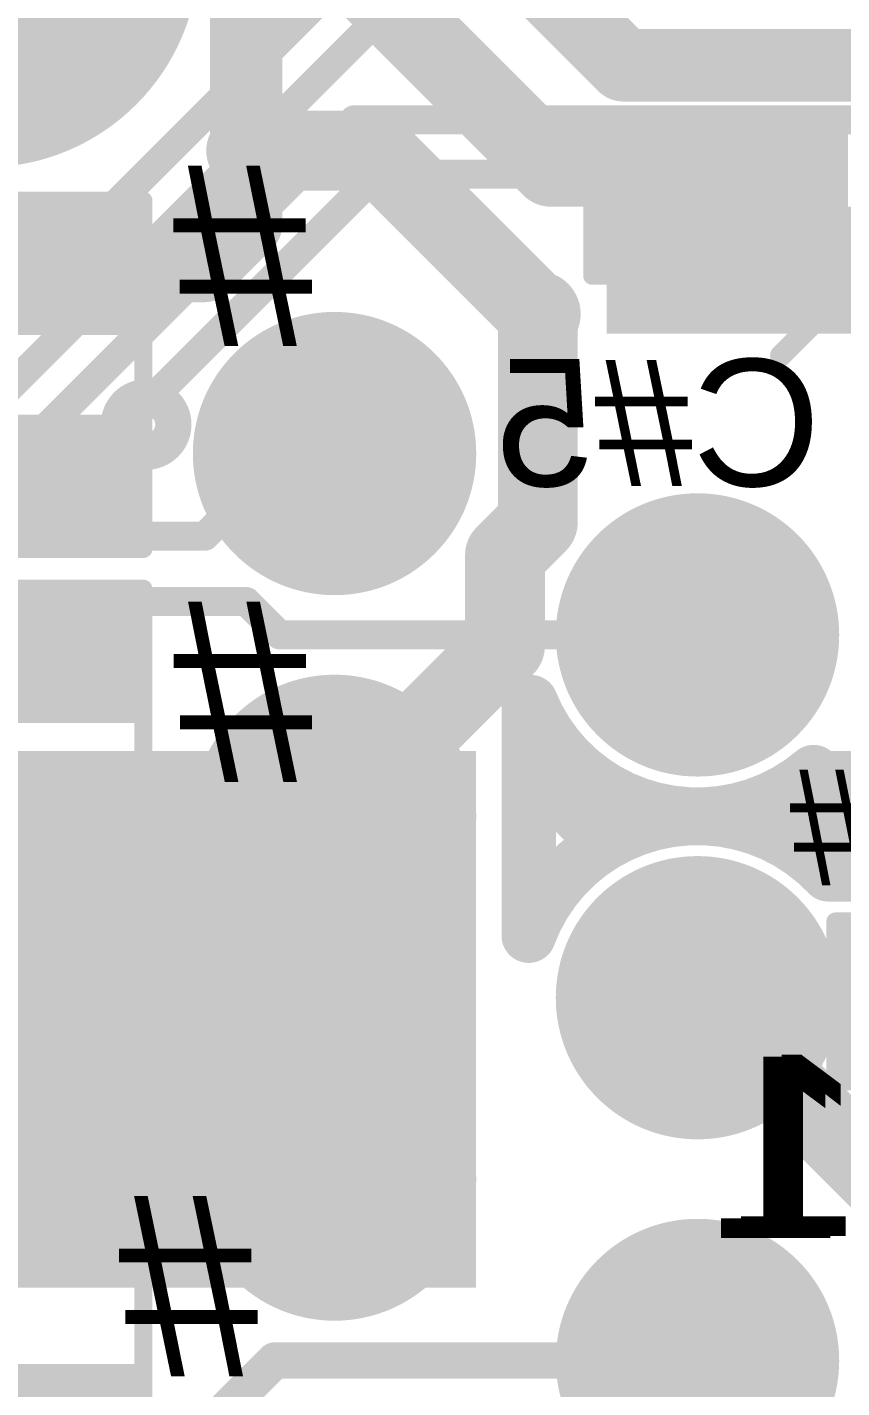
# Model space of a CAD drawing. Header units: millimetres. Extents: x -0.39 to 1.43, y -0.21 to 1.58.
# Drawn here: x 0.8013 to 1.0257, y 0.1995 to 0.5745 of the extents above; entities that cross this region are included whole.
import ezdxf

# ---------------------------------------------------------------- set-up
doc = ezdxf.new("R2010")
doc.units = ezdxf.units.MM
doc.header["$MEASUREMENT"] = 0
for name, color, linetype in [('BottomLayer', 5, 'Continuous'), ('BottomOverlay', 54, 'Continuous'), ('BottomPaste', 16, 'Continuous'), ('BottomSolder', 6, 'Continuous'), ('MultiLayer', 9, 'Continuous'), ('PadHoleLayer', 156, 'Continuous'), ('TopLayer', 1, 'Continuous'), ('TopOverlay', 2, 'Continuous'), ('TopSolder', 216, 'Continuous'), ('ViaHoleLayer', 16, 'Continuous')]:
    doc.layers.add(name, color=color, linetype=linetype)
doc.styles.add('Arial', font='', dxfattribs={"height": 0.2})
doc.styles.get('Arial').set_extended_font_data('Arial')

# ---------------------------------------------------------------- blocks, each defined once
blk = doc.blocks.new('S______B______B_5')
at = {"layer": 'BottomLayer'}
for points in [[(-0.015, 0.0175), (-0.015, -0.0175), (-0.045, -0.0175), (-0.045, 0.0175)], [(0.045, 0.0175), (0.045, -0.0175), (0.015, -0.0175), (0.015, 0.0175)]]:
    blk.add_hatch(color=5, dxfattribs=at).paths.add_polyline_path(points)
at = {"layer": 'BottomPaste'}
for points in [[(-0.015, 0.0175), (-0.015, -0.0175), (-0.045, -0.0175), (-0.045, 0.0175)], [(0.045, 0.0175), (0.045, -0.0175), (0.015, -0.0175), (0.015, 0.0175)]]:
    blk.add_hatch(color=16, dxfattribs=at).paths.add_polyline_path(points)
at = {"layer": 'BottomSolder'}
for points in [[(-0.011, 0.0215), (-0.011, -0.0215), (-0.049, -0.0215), (-0.049, 0.0215)], [(0.049, 0.0215), (0.049, -0.0215), (0.011, -0.0215), (0.011, 0.0215)]]:
    blk.add_hatch(color=6, dxfattribs=at).paths.add_polyline_path(points)
at = {"layer": 'BottomOverlay', "const_width": 0.005}
for points in [[(-0.05, 0.022), (-0.05, -0.022)], [(0.05, 0.022), (-0.05, 0.022)], [(0.05, 0.022), (0.05, -0.022)], [(0.05, -0.022), (-0.05, -0.022)]]:
    blk.add_lwpolyline(points, dxfattribs=at)
at = {"layer": 'BottomOverlay', "const_width": 0.0025}
for points in [[(-0.05125, 0.022, 1), (-0.04875, 0.022, 1)], [(-0.05125, 0.022, 1), (-0.04875, 0.022, 1)], [(0.04875, 0.022, 1), (0.05125, 0.022, 1)], [(0.04875, 0.022, 1), (0.05125, 0.022, 1)], [(-0.05125, -0.022, 1), (-0.04875, -0.022, 1)], [(-0.05125, -0.022, 1), (-0.04875, -0.022, 1)], [(0.04875, -0.022, 1), (0.05125, -0.022, 1)], [(0.04875, -0.022, 1), (0.05125, -0.022, 1)]]:
    blk.add_lwpolyline(points, format="xyb", close=True, dxfattribs=at)
at = {"layer": 'BottomOverlay', "text_generation_flag": 2}
blk.add_text('SB1', height=0.05, rotation=-180, dxfattribs=at).set_placement((-0.04707, 0.06468))
blk = doc.blocks.new('HY951180A_14')
at = {"layer": 'BottomLayer'}
h = blk.add_hatch(color=5, dxfattribs=at)
edge = h.paths.add_edge_path()
edge.add_arc((0.31299, -0.05945), 0.05512, 0, 360)
h = blk.add_hatch(color=5, dxfattribs=at)
edge = h.paths.add_edge_path()
edge.add_arc((-0.025, -0.15591), 0.03504, 0, 360)
h = blk.add_hatch(color=5, dxfattribs=at)
edge = h.paths.add_edge_path()
edge.add_arc((0.075, -0.15591), 0.03504, 0, 360)
h = blk.add_hatch(color=5, dxfattribs=at)
edge = h.paths.add_edge_path()
edge.add_arc((0.175, -0.15591), 0.03504, 0, 360)
h = blk.add_hatch(color=5, dxfattribs=at)
edge = h.paths.add_edge_path()
edge.add_arc((-0.075, -0.25591), 0.03504, 0, 360)
h = blk.add_hatch(color=5, dxfattribs=at)
edge = h.paths.add_edge_path()
edge.add_arc((0.025, -0.25591), 0.03504, 0, 360)
h = blk.add_hatch(color=5, dxfattribs=at)
edge = h.paths.add_edge_path()
edge.add_arc((0.125, -0.25591), 0.03504, 0, 360)
at = {"layer": 'BottomSolder'}
h = blk.add_hatch(color=6, dxfattribs=at)
edge = h.paths.add_edge_path()
edge.add_arc((0.31299, -0.05945), 0.05912, 0, 360)
h = blk.add_hatch(color=6, dxfattribs=at)
edge = h.paths.add_edge_path()
edge.add_arc((-0.025, -0.15591), 0.03904, 0, 360)
h = blk.add_hatch(color=6, dxfattribs=at)
edge = h.paths.add_edge_path()
edge.add_arc((0.075, -0.15591), 0.03904, 0, 360)
h = blk.add_hatch(color=6, dxfattribs=at)
edge = h.paths.add_edge_path()
edge.add_arc((0.175, -0.15591), 0.03904, 0, 360)
h = blk.add_hatch(color=6, dxfattribs=at)
edge = h.paths.add_edge_path()
edge.add_arc((-0.075, -0.25591), 0.03904, 0, 360)
h = blk.add_hatch(color=6, dxfattribs=at)
edge = h.paths.add_edge_path()
edge.add_arc((0.025, -0.25591), 0.03904, 0, 360)
h = blk.add_hatch(color=6, dxfattribs=at)
edge = h.paths.add_edge_path()
edge.add_arc((0.125, -0.25591), 0.03904, 0, 360)
at = {"layer": 'MultiLayer'}
h = blk.add_hatch(color=9, dxfattribs=at)
edge = h.paths.add_edge_path()
edge.add_arc((0.31299, -0.05945), 0.05512, 0, 360)
h = blk.add_hatch(color=9, dxfattribs=at)
edge = h.paths.add_edge_path()
edge.add_arc((-0.025, -0.15591), 0.03504, 0, 360)
h = blk.add_hatch(color=9, dxfattribs=at)
edge = h.paths.add_edge_path()
edge.add_arc((0.075, -0.15591), 0.03504, 0, 360)
h = blk.add_hatch(color=9, dxfattribs=at)
edge = h.paths.add_edge_path()
edge.add_arc((0.175, -0.15591), 0.03504, 0, 360)
h = blk.add_hatch(color=9, dxfattribs=at)
edge = h.paths.add_edge_path()
edge.add_arc((-0.075, -0.25591), 0.03504, 0, 360)
h = blk.add_hatch(color=9, dxfattribs=at)
edge = h.paths.add_edge_path()
edge.add_arc((0.025, -0.25591), 0.03504, 0, 360)
h = blk.add_hatch(color=9, dxfattribs=at)
edge = h.paths.add_edge_path()
edge.add_arc((0.125, -0.25591), 0.03504, 0, 360)
at = {"layer": 'PadHoleLayer'}
h = blk.add_hatch(color=156, dxfattribs=at)
edge = h.paths.add_edge_path()
edge.add_arc((0.31299, -0.05945), 0.03209, 0, 360)
h = blk.add_hatch(color=156, dxfattribs=at)
edge = h.paths.add_edge_path()
edge.add_arc((-0.025, -0.15591), 0.01752, 0, 360)
h = blk.add_hatch(color=156, dxfattribs=at)
edge = h.paths.add_edge_path()
edge.add_arc((0.075, -0.15591), 0.01752, 0, 360)
h = blk.add_hatch(color=156, dxfattribs=at)
edge = h.paths.add_edge_path()
edge.add_arc((0.175, -0.15591), 0.01752, 0, 360)
h = blk.add_hatch(color=156, dxfattribs=at)
edge = h.paths.add_edge_path()
edge.add_arc((-0.075, -0.25591), 0.01752, 0, 360)
h = blk.add_hatch(color=156, dxfattribs=at)
edge = h.paths.add_edge_path()
edge.add_arc((0.025, -0.25591), 0.01752, 0, 360)
h = blk.add_hatch(color=156, dxfattribs=at)
edge = h.paths.add_edge_path()
edge.add_arc((0.125, -0.25591), 0.01752, 0, 360)
at = {"layer": 'TopLayer'}
h = blk.add_hatch(color=1, dxfattribs=at)
edge = h.paths.add_edge_path()
edge.add_arc((0.31299, -0.05945), 0.05512, 0, 360)
h = blk.add_hatch(color=1, dxfattribs=at)
edge = h.paths.add_edge_path()
edge.add_arc((-0.025, -0.15591), 0.03504, 0, 360)
h = blk.add_hatch(color=1, dxfattribs=at)
edge = h.paths.add_edge_path()
edge.add_arc((0.075, -0.15591), 0.03504, 0, 360)
h = blk.add_hatch(color=1, dxfattribs=at)
edge = h.paths.add_edge_path()
edge.add_arc((0.175, -0.15591), 0.03504, 0, 360)
h = blk.add_hatch(color=1, dxfattribs=at)
edge = h.paths.add_edge_path()
edge.add_arc((-0.075, -0.25591), 0.03504, 0, 360)
h = blk.add_hatch(color=1, dxfattribs=at)
edge = h.paths.add_edge_path()
edge.add_arc((0.025, -0.25591), 0.03504, 0, 360)
h = blk.add_hatch(color=1, dxfattribs=at)
edge = h.paths.add_edge_path()
edge.add_arc((0.125, -0.25591), 0.03504, 0, 360)
at = {"layer": 'TopSolder'}
h = blk.add_hatch(color=216, dxfattribs=at)
edge = h.paths.add_edge_path()
edge.add_arc((0.31299, -0.05945), 0.05912, 0, 360)
h = blk.add_hatch(color=216, dxfattribs=at)
edge = h.paths.add_edge_path()
edge.add_arc((-0.025, -0.15591), 0.03904, 0, 360)
h = blk.add_hatch(color=216, dxfattribs=at)
edge = h.paths.add_edge_path()
edge.add_arc((0.075, -0.15591), 0.03904, 0, 360)
h = blk.add_hatch(color=216, dxfattribs=at)
edge = h.paths.add_edge_path()
edge.add_arc((0.175, -0.15591), 0.03904, 0, 360)
h = blk.add_hatch(color=216, dxfattribs=at)
edge = h.paths.add_edge_path()
edge.add_arc((-0.075, -0.25591), 0.03904, 0, 360)
h = blk.add_hatch(color=216, dxfattribs=at)
edge = h.paths.add_edge_path()
edge.add_arc((0.025, -0.25591), 0.03904, 0, 360)
h = blk.add_hatch(color=216, dxfattribs=at)
edge = h.paths.add_edge_path()
edge.add_arc((0.125, -0.25591), 0.03904, 0, 360)
at = {"layer": 'TopOverlay'}
for points, const_width in [([(0.1905, -0.104, 1), (0.1755, -0.104, 1)], 0.01), ([(0.173, -0.104, 1), (0.178, -0.104, 1)], 0.005), ([(0.188, -0.104, 1), (0.193, -0.104, 1)], 0.005)]:
    blk.add_lwpolyline(points, format="xyb", close=True, dxfattribs=dict(at, const_width=const_width))
blk = doc.blocks.new('R__0603_B_32')
at = {"layer": 'BottomLayer'}
for points in [[(-0.045, -0.0175), (-0.045, 0.0175), (-0.015, 0.0175), (-0.015, -0.0175)], [(0.015, -0.0175), (0.015, 0.0175), (0.045, 0.0175), (0.045, -0.0175)]]:
    blk.add_hatch(color=5, dxfattribs=at).paths.add_polyline_path(points)
at = {"layer": 'BottomPaste'}
for points in [[(-0.045, -0.0175), (-0.045, 0.0175), (-0.015, 0.0175), (-0.015, -0.0175)], [(0.015, -0.0175), (0.015, 0.0175), (0.045, 0.0175), (0.045, -0.0175)]]:
    blk.add_hatch(color=16, dxfattribs=at).paths.add_polyline_path(points)
at = {"layer": 'BottomSolder'}
for points in [[(-0.049, -0.0215), (-0.049, 0.0215), (-0.011, 0.0215), (-0.011, -0.0215)], [(0.011, -0.0215), (0.011, 0.0215), (0.049, 0.0215), (0.049, -0.0215)]]:
    blk.add_hatch(color=6, dxfattribs=at).paths.add_polyline_path(points)
at = {"layer": 'BottomOverlay', "const_width": 0.005}
for points in [[(-0.048, 0.021), (0.048, 0.021)], [(-0.048, 0.021), (-0.048, -0.021)], [(0.048, 0.021), (0.048, -0.021)], [(-0.048, -0.021), (0.048, -0.021)]]:
    blk.add_lwpolyline(points, dxfattribs=at)
at = {"layer": 'BottomOverlay', "const_width": 0.0025}
for points in [[(-0.04925, 0.021, 1), (-0.04675, 0.021, 1)], [(-0.04925, 0.021, 1), (-0.04675, 0.021, 1)], [(0.04675, 0.021, 1), (0.04925, 0.021, 1)], [(0.04675, 0.021, 1), (0.04925, 0.021, 1)], [(-0.04925, -0.021, 1), (-0.04675, -0.021, 1)], [(-0.04925, -0.021, 1), (-0.04675, -0.021, 1)], [(0.04675, -0.021, 1), (0.04925, -0.021, 1)], [(0.04675, -0.021, 1), (0.04925, -0.021, 1)]]:
    blk.add_lwpolyline(points, format="xyb", close=True, dxfattribs=at)
blk = doc.blocks.new('R__0603_B_35')
at = {"layer": 'BottomLayer'}
for points in [[(-0.045, -0.0175), (-0.045, 0.0175), (-0.015, 0.0175), (-0.015, -0.0175)], [(0.015, -0.0175), (0.015, 0.0175), (0.045, 0.0175), (0.045, -0.0175)]]:
    blk.add_hatch(color=5, dxfattribs=at).paths.add_polyline_path(points)
at = {"layer": 'BottomPaste'}
for points in [[(-0.045, -0.0175), (-0.045, 0.0175), (-0.015, 0.0175), (-0.015, -0.0175)], [(0.015, -0.0175), (0.015, 0.0175), (0.045, 0.0175), (0.045, -0.0175)]]:
    blk.add_hatch(color=16, dxfattribs=at).paths.add_polyline_path(points)
at = {"layer": 'BottomSolder'}
for points in [[(-0.049, -0.0215), (-0.049, 0.0215), (-0.011, 0.0215), (-0.011, -0.0215)], [(0.011, -0.0215), (0.011, 0.0215), (0.049, 0.0215), (0.049, -0.0215)]]:
    blk.add_hatch(color=6, dxfattribs=at).paths.add_polyline_path(points)
at = {"layer": 'BottomOverlay', "const_width": 0.005}
for points in [[(0.048, 0.021), (-0.048, 0.021)], [(-0.048, -0.021), (-0.048, 0.021)], [(0.048, -0.021), (0.048, 0.021)], [(0.048, -0.021), (-0.048, -0.021)]]:
    blk.add_lwpolyline(points, dxfattribs=at)
at = {"layer": 'BottomOverlay', "const_width": 0.0025}
for points in [[(-0.04925, 0.021, 1), (-0.04675, 0.021, 1)], [(-0.04925, 0.021, 1), (-0.04675, 0.021, 1)], [(0.04675, 0.021, 1), (0.04925, 0.021, 1)], [(0.04675, 0.021, 1), (0.04925, 0.021, 1)], [(-0.04925, -0.021, 1), (-0.04675, -0.021, 1)], [(-0.04925, -0.021, 1), (-0.04675, -0.021, 1)], [(0.04675, -0.021, 1), (0.04925, -0.021, 1)], [(0.04675, -0.021, 1), (0.04925, -0.021, 1)]]:
    blk.add_lwpolyline(points, format="xyb", close=True, dxfattribs=at)
blk = doc.blocks.new('R__0603_B_37')
at = {"layer": 'BottomLayer'}
for points in [[(-0.045, -0.0175), (-0.045, 0.0175), (-0.015, 0.0175), (-0.015, -0.0175)], [(0.015, -0.0175), (0.015, 0.0175), (0.045, 0.0175), (0.045, -0.0175)]]:
    blk.add_hatch(color=5, dxfattribs=at).paths.add_polyline_path(points)
at = {"layer": 'BottomPaste'}
for points in [[(-0.045, -0.0175), (-0.045, 0.0175), (-0.015, 0.0175), (-0.015, -0.0175)], [(0.015, -0.0175), (0.015, 0.0175), (0.045, 0.0175), (0.045, -0.0175)]]:
    blk.add_hatch(color=16, dxfattribs=at).paths.add_polyline_path(points)
at = {"layer": 'BottomSolder'}
for points in [[(-0.049, -0.0215), (-0.049, 0.0215), (-0.011, 0.0215), (-0.011, -0.0215)], [(0.011, -0.0215), (0.011, 0.0215), (0.049, 0.0215), (0.049, -0.0215)]]:
    blk.add_hatch(color=6, dxfattribs=at).paths.add_polyline_path(points)
at = {"layer": 'BottomOverlay', "const_width": 0.005}
for points in [[(-0.048, 0.021), (-0.048, -0.021)], [(-0.048, 0.021), (0.048, 0.021)], [(0.048, 0.021), (0.048, -0.021)], [(-0.048, -0.021), (0.048, -0.021)]]:
    blk.add_lwpolyline(points, dxfattribs=at)
at = {"layer": 'BottomOverlay', "const_width": 0.0025}
for points in [[(-0.04925, 0.021, 1), (-0.04675, 0.021, 1)], [(-0.04925, 0.021, 1), (-0.04675, 0.021, 1)], [(0.04675, 0.021, 1), (0.04925, 0.021, 1)], [(0.04675, 0.021, 1), (0.04925, 0.021, 1)], [(-0.04925, -0.021, 1), (-0.04675, -0.021, 1)], [(-0.04925, -0.021, 1), (-0.04675, -0.021, 1)], [(0.04675, -0.021, 1), (0.04925, -0.021, 1)], [(0.04675, -0.021, 1), (0.04925, -0.021, 1)]]:
    blk.add_lwpolyline(points, format="xyb", close=True, dxfattribs=at)
blk = doc.blocks.new('C__0805_B_43')
at = {"layer": 'BottomLayer'}
for points in [[(-0.06, 0.03), (-0.02, 0.03), (-0.02, -0.03), (-0.06, -0.03)], [(0.02, 0.03), (0.06, 0.03), (0.06, -0.03), (0.02, -0.03)]]:
    blk.add_hatch(color=5, dxfattribs=at).paths.add_polyline_path(points)
at = {"layer": 'BottomPaste'}
for points in [[(-0.06, 0.03), (-0.02, 0.03), (-0.02, -0.03), (-0.06, -0.03)], [(0.02, 0.03), (0.06, 0.03), (0.06, -0.03), (0.02, -0.03)]]:
    blk.add_hatch(color=16, dxfattribs=at).paths.add_polyline_path(points)
at = {"layer": 'BottomSolder'}
for points in [[(-0.06276, 0.03276), (-0.01724, 0.03276), (-0.01724, -0.03276), (-0.06276, -0.03276)], [(0.01724, 0.03276), (0.06276, 0.03276), (0.06276, -0.03276), (0.01724, -0.03276)]]:
    blk.add_hatch(color=6, dxfattribs=at).paths.add_polyline_path(points)
at = {"layer": 'BottomOverlay', "const_width": 0.005}
for points in [[(-0.024, 0.034), (-0.064, 0.034)], [(-0.064, -0.034), (-0.064, 0.034)], [(0.064, 0.034), (0.024, 0.034)], [(0.064, -0.034), (0.064, 0.034)], [(-0.024, -0.034), (-0.064, -0.034)], [(0.064, -0.034), (0.024, -0.034)]]:
    blk.add_lwpolyline(points, dxfattribs=at)
at = {"layer": 'BottomOverlay', "const_width": 0.0025}
for points in [[(-0.06525, 0.034, 1), (-0.06275, 0.034, 1)], [(-0.06525, 0.034, 1), (-0.06275, 0.034, 1)], [(-0.02525, 0.034, 1), (-0.02275, 0.034, 1)], [(0.02275, 0.034, 1), (0.02525, 0.034, 1)], [(0.06275, 0.034, 1), (0.06525, 0.034, 1)], [(0.06275, 0.034, 1), (0.06525, 0.034, 1)], [(-0.06525, -0.034, 1), (-0.06275, -0.034, 1)], [(-0.06525, -0.034, 1), (-0.06275, -0.034, 1)], [(-0.02525, -0.034, 1), (-0.02275, -0.034, 1)], [(0.02275, -0.034, 1), (0.02525, -0.034, 1)], [(0.06275, -0.034, 1), (0.06525, -0.034, 1)], [(0.06275, -0.034, 1), (0.06525, -0.034, 1)]]:
    blk.add_lwpolyline(points, format="xyb", close=True, dxfattribs=at)
blk = doc.blocks.new('R__0603_B_58')
at = {"layer": 'BottomLayer'}
for points in [[(-0.045, -0.0175), (-0.045, 0.0175), (-0.015, 0.0175), (-0.015, -0.0175)], [(0.015, -0.0175), (0.015, 0.0175), (0.045, 0.0175), (0.045, -0.0175)]]:
    blk.add_hatch(color=5, dxfattribs=at).paths.add_polyline_path(points)
at = {"layer": 'BottomPaste'}
for points in [[(-0.045, -0.0175), (-0.045, 0.0175), (-0.015, 0.0175), (-0.015, -0.0175)], [(0.015, -0.0175), (0.015, 0.0175), (0.045, 0.0175), (0.045, -0.0175)]]:
    blk.add_hatch(color=16, dxfattribs=at).paths.add_polyline_path(points)
at = {"layer": 'BottomSolder'}
for points in [[(-0.049, -0.0215), (-0.049, 0.0215), (-0.011, 0.0215), (-0.011, -0.0215)], [(0.011, -0.0215), (0.011, 0.0215), (0.049, 0.0215), (0.049, -0.0215)]]:
    blk.add_hatch(color=6, dxfattribs=at).paths.add_polyline_path(points)
at = {"layer": 'BottomOverlay', "const_width": 0.005}
for points in [[(-0.048, -0.021), (-0.048, 0.021)], [(0.048, 0.021), (-0.048, 0.021)], [(0.048, -0.021), (0.048, 0.021)], [(0.048, -0.021), (-0.048, -0.021)]]:
    blk.add_lwpolyline(points, dxfattribs=at)
at = {"layer": 'BottomOverlay', "const_width": 0.0025}
for points in [[(-0.04925, 0.021, 1), (-0.04675, 0.021, 1)], [(-0.04925, 0.021, 1), (-0.04675, 0.021, 1)], [(0.04675, 0.021, 1), (0.04925, 0.021, 1)], [(0.04675, 0.021, 1), (0.04925, 0.021, 1)], [(-0.04925, -0.021, 1), (-0.04675, -0.021, 1)], [(-0.04925, -0.021, 1), (-0.04675, -0.021, 1)], [(0.04675, -0.021, 1), (0.04925, -0.021, 1)], [(0.04675, -0.021, 1), (0.04925, -0.021, 1)]]:
    blk.add_lwpolyline(points, format="xyb", close=True, dxfattribs=at)
at = {"layer": 'BottomOverlay', "text_generation_flag": 2}
blk.add_text('R#', height=0.032, rotation=90, dxfattribs=at).set_placement((0.047, -0.035))
blk = doc.blocks.new('C__0603_B_61')
at = {"layer": 'BottomLayer'}
for points in [[(-0.045, -0.0175), (-0.045, 0.0175), (-0.015, 0.0175), (-0.015, -0.0175)], [(0.015, -0.0175), (0.015, 0.0175), (0.045, 0.0175), (0.045, -0.0175)]]:
    blk.add_hatch(color=5, dxfattribs=at).paths.add_polyline_path(points)
at = {"layer": 'BottomPaste'}
for points in [[(-0.045, -0.0175), (-0.045, 0.0175), (-0.015, 0.0175), (-0.015, -0.0175)], [(0.015, -0.0175), (0.015, 0.0175), (0.045, 0.0175), (0.045, -0.0175)]]:
    blk.add_hatch(color=16, dxfattribs=at).paths.add_polyline_path(points)
at = {"layer": 'BottomSolder'}
for points in [[(-0.04736, -0.01986), (-0.04736, 0.01986), (-0.01264, 0.01986), (-0.01264, -0.01986)], [(0.01264, -0.01986), (0.01264, 0.01986), (0.04736, 0.01986), (0.04736, -0.01986)]]:
    blk.add_hatch(color=6, dxfattribs=at).paths.add_polyline_path(points)
at = {"layer": 'BottomOverlay', "const_width": 0.005}
for points in [[(-0.049, 0.021), (-0.049, -0.021)], [(-0.018, 0.021), (-0.049, 0.021)], [(0.049, 0.021), (0.018, 0.021)], [(0.049, 0.021), (0.049, -0.021)], [(-0.018, -0.021), (-0.049, -0.021)], [(0.049, -0.021), (0.018, -0.021)]]:
    blk.add_lwpolyline(points, dxfattribs=at)
at = {"layer": 'BottomOverlay', "const_width": 0.0025}
for points in [[(-0.05025, 0.021, 1), (-0.04775, 0.021, 1)], [(-0.05025, 0.021, 1), (-0.04775, 0.021, 1)], [(-0.01925, 0.021, 1), (-0.01675, 0.021, 1)], [(0.01675, 0.021, 1), (0.01925, 0.021, 1)], [(0.04775, 0.021, 1), (0.05025, 0.021, 1)], [(0.04775, 0.021, 1), (0.05025, 0.021, 1)], [(-0.05025, -0.021, 1), (-0.04775, -0.021, 1)], [(-0.05025, -0.021, 1), (-0.04775, -0.021, 1)], [(-0.01925, -0.021, 1), (-0.01675, -0.021, 1)], [(0.01675, -0.021, 1), (0.01925, -0.021, 1)], [(0.04775, -0.021, 1), (0.05025, -0.021, 1)], [(0.04775, -0.021, 1), (0.05025, -0.021, 1)]]:
    blk.add_lwpolyline(points, format="xyb", close=True, dxfattribs=at)

msp = doc.modelspace()

# ---------------------------------------------------------------- hatches: boundary and pattern name
at = {"layer": 'BottomLayer'}
for points in [[(0.961, 0.49), (1.071, 0.49), (1.071, 0.525), (0.961, 0.525)], [(0.79133, 0.22707), (0.925, 0.22707), (0.925, 0.375), (0.79133, 0.375)]]:
    msp.add_hatch(color=5, dxfattribs=at).paths.add_polyline_path(points)
h = msp.add_hatch(color=5, dxfattribs=at)
edge = h.paths.add_edge_path()
edge.add_arc((0.942, 0.49544), 0.01181, 0, 360)
at = {"layer": 'TopLayer'}
h = msp.add_hatch(color=1, dxfattribs=at)
edge = h.paths.add_edge_path()
edge.add_arc((0.942, 0.49544), 0.01181, 0, 360)
at = {"layer": 'ViaHoleLayer'}
h = msp.add_hatch(color=16, dxfattribs=at)
edge = h.paths.add_edge_path()
edge.add_arc((0.942, 0.49544), 0.00591, 0, 360)

# ---------------------------------------------------------------- linework, layer by layer
at = {"layer": 'BottomLayer'}
for points, const_width in [([(0.86166, 0.54045), (0.86166, 0.63766)], 0.02), ([(0.92511, 0.60457), (0.96568, 0.564)], 0.02), ([(0.88966, 0.59207), (0.94573, 0.536)], 0.022), ([(0.96568, 0.564), (1.054, 0.564)], 0.02), ([(0.86166, 0.54045), (0.89699, 0.54045)], 0.022), ([(0.89699, 0.54045), (0.942, 0.49544)], 0.022), ([(0.86166, 0.5204), (0.86166, 0.54045)], 0.02), ([(0.94573, 0.536), (0.985, 0.536)], 0.022), ([(0.985, 0.536), (0.991, 0.53)], 0.022), ([(0.84995, 0.50869), (0.86166, 0.5204)], 0.02), ([(0.81233, 0.50869), (0.84995, 0.50869)], 0.02), ([(0.87278, 0.47792), (0.886, 0.47792)], 0.008), ([(0.85027, 0.43419), (0.87307, 0.45698)], 0.008), ([(0.87307, 0.45698), (0.886, 0.45698)], 0.008), ([(0.79583, 0.43469), (0.80983, 0.44869)], 0.008), ([(0.80983, 0.44869), (0.81233, 0.44869)], 0.008), ([(0.81233, 0.44869), (0.81483, 0.44869)], 0.008), ([(0.81483, 0.44869), (0.82933, 0.43419)], 0.008), ([(0.82933, 0.43419), (0.85027, 0.43419)], 0.008), ([(0.79483, 0.41669), (0.80983, 0.40169)], 0.008), ([(0.81483, 0.40169), (0.82933, 0.41619)], 0.008), ([(0.82933, 0.41619), (0.86169, 0.41619)], 0.008), ([(0.86169, 0.41619), (0.87089, 0.40698)], 0.008), ([(0.87089, 0.40698), (0.986, 0.40698)], 0.008), ([(0.80983, 0.40169), (0.81233, 0.40169)], 0.008), ([(0.81233, 0.40169), (0.81483, 0.40169)], 0.008), ([(0.9395, 0.32407), (0.9395, 0.38848)], 0.015), ([(0.9395, 0.37086), (0.96075, 0.34961)], 0.015), ([(0.9395, 0.35612), (0.95322, 0.36984)], 0.015), ([(1.01522, 0.34699), (1.03573, 0.3675)], 0.015), ([(1.018, 0.3675), (1.04994, 0.3675)], 0.015), ([(1.02772, 0.3675), (1.05424, 0.34098)], 0.015), ([(1.00549, 0.36144), (1.02595, 0.34098)], 0.015), ([(0.96196, 0.3503), (0.97133, 0.35967)], 0.015), ([(0.99554, 0.3556), (0.99917, 0.35923)], 0.015), ([(0.9395, 0.34258), (0.94594, 0.33613)], 0.015), ([(1.02204, 0.34098), (1.069, 0.34098)], 0.015), ([(0.9395, 0.32784), (0.94268, 0.33102)], 0.015), ([(0.986, 0.30698), (1.05, 0.24298)], 0.022), ([(0.8363, 0.17381), (0.86948, 0.20698)], 0.01), ([(0.86948, 0.20698), (0.986, 0.20698)], 0.01)]:
    msp.add_lwpolyline(points, dxfattribs=dict(at, const_width=const_width))
for points, const_width in [([(0.96068, 0.564, 1), (0.97068, 0.564, 1)], 0.01), ([(0.96068, 0.564, 1), (0.97068, 0.564, 1)], 0.01), ([(0.85616, 0.54045, 1), (0.86716, 0.54045, 1)], 0.011), ([(0.89149, 0.54045, 1), (0.90249, 0.54045, 1)], 0.011), ([(0.89149, 0.54045, 1), (0.90249, 0.54045, 1)], 0.011), ([(0.85666, 0.54045, 1), (0.86666, 0.54045, 1)], 0.01), ([(0.85666, 0.54045, 1), (0.86666, 0.54045, 1)], 0.01), ([(0.94023, 0.536, 1), (0.95123, 0.536, 1)], 0.011), ([(0.94023, 0.536, 1), (0.95123, 0.536, 1)], 0.011), ([(0.9795, 0.536, 1), (0.9905, 0.536, 1)], 0.011), ([(0.9795, 0.536, 1), (0.9905, 0.536, 1)], 0.011), ([(0.9855, 0.53, 1), (0.9965, 0.53, 1)], 0.011), ([(0.85666, 0.5204, 1), (0.86666, 0.5204, 1)], 0.01), ([(0.85666, 0.5204, 1), (0.86666, 0.5204, 1)], 0.01), ([(0.80733, 0.50869, 1), (0.81733, 0.50869, 1)], 0.01), ([(0.84495, 0.50869, 1), (0.85495, 0.50869, 1)], 0.01), ([(0.84495, 0.50869, 1), (0.85495, 0.50869, 1)], 0.01), ([(0.9365, 0.49544, 1), (0.9475, 0.49544, 1)], 0.011), ([(0.87078, 0.47792, 1), (0.87478, 0.47792, 1)], 0.004), ([(0.884, 0.47792, 1), (0.888, 0.47792, 1)], 0.004), ([(0.87107, 0.45698, 1), (0.87507, 0.45698, 1)], 0.004), ([(0.87107, 0.45698, 1), (0.87507, 0.45698, 1)], 0.004), ([(0.884, 0.45698, 1), (0.888, 0.45698, 1)], 0.004), ([(0.80783, 0.44869, 1), (0.81183, 0.44869, 1)], 0.004), ([(0.80783, 0.44869, 1), (0.81183, 0.44869, 1)], 0.004), ([(0.81033, 0.44869, 1), (0.81433, 0.44869, 1)], 0.004), ([(0.81033, 0.44869, 1), (0.81433, 0.44869, 1)], 0.004), ([(0.81283, 0.44869, 1), (0.81683, 0.44869, 1)], 0.004), ([(0.81283, 0.44869, 1), (0.81683, 0.44869, 1)], 0.004), ([(0.82733, 0.43419, 1), (0.83133, 0.43419, 1)], 0.004), ([(0.82733, 0.43419, 1), (0.83133, 0.43419, 1)], 0.004), ([(0.84827, 0.43419, 1), (0.85227, 0.43419, 1)], 0.004), ([(0.84827, 0.43419, 1), (0.85227, 0.43419, 1)], 0.004), ([(0.82733, 0.41619, 1), (0.83133, 0.41619, 1)], 0.004), ([(0.82733, 0.41619, 1), (0.83133, 0.41619, 1)], 0.004), ([(0.85969, 0.41619, 1), (0.86369, 0.41619, 1)], 0.004), ([(0.85969, 0.41619, 1), (0.86369, 0.41619, 1)], 0.004), ([(0.86889, 0.40698, 1), (0.87289, 0.40698, 1)], 0.004), ([(0.86889, 0.40698, 1), (0.87289, 0.40698, 1)], 0.004), ([(0.984, 0.40698, 1), (0.988, 0.40698, 1)], 0.004), ([(0.80783, 0.40169, 1), (0.81183, 0.40169, 1)], 0.004), ([(0.80783, 0.40169, 1), (0.81183, 0.40169, 1)], 0.004), ([(0.81033, 0.40169, 1), (0.81433, 0.40169, 1)], 0.004), ([(0.81033, 0.40169, 1), (0.81433, 0.40169, 1)], 0.004), ([(0.81283, 0.40169, 1), (0.81683, 0.40169, 1)], 0.004), ([(0.81283, 0.40169, 1), (0.81683, 0.40169, 1)], 0.004), ([(0.93575, 0.38848, 1), (0.94325, 0.38848, 1)], 0.0075), ([(0.93629, 0.38848, 1), (0.94379, 0.38848, 1)], 0.0075), ([(0.93575, 0.37086, 1), (0.94325, 0.37086, 1)], 0.0075), ([(0.94947, 0.36984, 1), (0.95697, 0.36984, 1)], 0.0075), ([(1.01425, 0.36917, 1), (1.02175, 0.36917, 1)], 0.0075), ([(1.01425, 0.3675, 1), (1.02175, 0.3675, 1)], 0.0075), ([(1.02397, 0.3675, 1), (1.03147, 0.3675, 1)], 0.0075), ([(1.00174, 0.36144, 1), (1.00924, 0.36144, 1)], 0.0075), ([(0.96758, 0.35967, 1), (0.97508, 0.35967, 1)], 0.0075), ([(0.99542, 0.35923, 1), (1.00292, 0.35923, 1)], 0.0075), ([(0.93575, 0.35612, 1), (0.94325, 0.35612, 1)], 0.0075), ([(0.99179, 0.3556, 1), (0.99929, 0.3556, 1)], 0.0075), ([(0.957, 0.34961, 1), (0.9645, 0.34961, 1)], 0.0075), ([(0.95821, 0.3503, 1), (0.96571, 0.3503, 1)], 0.0075), ([(1.01147, 0.34699, 1), (1.01897, 0.34699, 1)], 0.0075), ([(0.93575, 0.34258, 1), (0.94325, 0.34258, 1)], 0.0075), ([(1.01829, 0.34098, 1), (1.02579, 0.34098, 1)], 0.0075), ([(1.01829, 0.34098, 1), (1.02579, 0.34098, 1)], 0.0075), ([(1.0222, 0.34098, 1), (1.0297, 0.34098, 1)], 0.0075), ([(0.94219, 0.33613, 1), (0.94969, 0.33613, 1)], 0.0075), ([(0.93893, 0.33102, 1), (0.94643, 0.33102, 1)], 0.0075), ([(0.93575, 0.32784, 1), (0.94325, 0.32784, 1)], 0.0075), ([(0.93575, 0.32407, 1), (0.94325, 0.32407, 1)], 0.0075), ([(0.93575, 0.32407, 1), (0.94325, 0.32407, 1)], 0.0075), ([(0.9805, 0.30698, 1), (0.9915, 0.30698, 1)], 0.011), ([(0.86698, 0.20698, 1), (0.87198, 0.20698, 1)], 0.005), ([(0.86698, 0.20698, 1), (0.87198, 0.20698, 1)], 0.005), ([(0.9835, 0.20698, 1), (0.9885, 0.20698, 1)], 0.005)]:
    msp.add_lwpolyline(points, format="xyb", close=True, dxfattribs=dict(at, const_width=const_width))
at = {"layer": 'BottomLayer', "const_width": 0.015}
for points in [[(1.018, 0.36917, -0.511225), (0.94004, 0.38848)], [(0.9395, 0.32407, -0.557145), (1.02204, 0.34098)]]:
    msp.add_lwpolyline(points, format="xyb", dxfattribs=at)
at = {"layer": 'BottomOverlay', "const_width": 0.006}
for points in [[(1.009, 0.484), (1.01923, 0.49423)], [(1.01923, 0.49423), (1.032, 0.49423)]]:
    msp.add_lwpolyline(points, dxfattribs=at)
at = {"layer": 'BottomOverlay', "const_width": 0.003}
for points in [[(1.01773, 0.49423, 1), (1.02073, 0.49423, 1)], [(1.01773, 0.49423, 1), (1.02073, 0.49423, 1)], [(1.0075, 0.484, 1), (1.0105, 0.484, 1)]]:
    msp.add_lwpolyline(points, format="xyb", close=True, dxfattribs=at)
at = {"layer": 'TopLayer'}
for points, const_width in [([(0.58, 0.28), (0.89878, 0.59878)], 0.008), ([(0.58621, 0.265), (0.90499, 0.58378)], 0.008), ([(0.58043, 0.238), (0.89143, 0.549)], 0.008), ([(0.89143, 0.549), (1.03, 0.549)], 0.008), ([(0.57464, 0.211), (0.89764, 0.534)], 0.008), ([(0.89764, 0.534), (0.99323, 0.534)], 0.008), ([(0.99323, 0.534), (1.09, 0.43723)], 0.008), ([(0.942, 0.43798), (0.942, 0.49544)], 0.022), ([(0.93296, 0.42894), (0.942, 0.43798)], 0.022), ([(0.93296, 0.40394), (0.93296, 0.42894)], 0.022), ([(0.886, 0.35698), (0.93296, 0.40394)], 0.022), ([(0.77489, 0.25698), (0.886, 0.25698)], 0.022)]:
    msp.add_lwpolyline(points, dxfattribs=dict(at, const_width=const_width))
for points, const_width in [([(0.88943, 0.549, 1), (0.89343, 0.549, 1)], 0.004), ([(0.88943, 0.549, 1), (0.89343, 0.549, 1)], 0.004), ([(0.89564, 0.534, 1), (0.89964, 0.534, 1)], 0.004), ([(0.89564, 0.534, 1), (0.89964, 0.534, 1)], 0.004), ([(0.99123, 0.534, 1), (0.99523, 0.534, 1)], 0.004), ([(0.99123, 0.534, 1), (0.99523, 0.534, 1)], 0.004), ([(0.9365, 0.49544, 1), (0.9475, 0.49544, 1)], 0.011), ([(0.9365, 0.43798, 1), (0.9475, 0.43798, 1)], 0.011), ([(0.9365, 0.43798, 1), (0.9475, 0.43798, 1)], 0.011), ([(0.92746, 0.42894, 1), (0.93846, 0.42894, 1)], 0.011), ([(0.92746, 0.42894, 1), (0.93846, 0.42894, 1)], 0.011), ([(0.92746, 0.40394, 1), (0.93846, 0.40394, 1)], 0.011), ([(0.92746, 0.40394, 1), (0.93846, 0.40394, 1)], 0.011), ([(0.8805, 0.35698, 1), (0.8915, 0.35698, 1)], 0.011), ([(0.8805, 0.25698, 1), (0.8915, 0.25698, 1)], 0.011)]:
    msp.add_lwpolyline(points, format="xyb", close=True, dxfattribs=dict(at, const_width=const_width))

# ---------------------------------------------------------------- block references
for name, p, rotation in [('HY951180A_14', (0.73009, 0.28198), 90), ('C__0805_B_43', (0.991, 0.57), 270), ('R__0603_B_37', (0.81233, 0.47869), 90), ('R__0603_B_58', (1.101, 0.385), 270), ('R__0603_B_35', (0.81233, 0.37169), 270), ('S______B______B_5', (1.074, 0.30598), 180), ('C__0603_B_61', (0.783, 0.295), 180), ('R__0603_B_32', (0.81233, 0.217), 90)]:
    msp.add_blockref(name, p, dxfattribs=dict(rotation=rotation))

# ---------------------------------------------------------------- texts
at = {"layer": 'BottomOverlay', "style": 'Arial', "text_generation_flag": 2}
for rotation, p in [(180, (0.8413, 0.5363)), (180, (0.84133, 0.41619)), (360, (0.86508, 0.20259))]:
    msp.add_text('#', height=0.05, rotation=rotation, dxfattribs=at).set_placement(p)
for s, height, p in [('C#5', 0.035, (1.02, 0.448)), ('SB1', 0.05, (1.12107, 0.24071))]:
    msp.add_text(s, height=height, dxfattribs=at).set_placement(p)

doc.saveas('drawing.dxf')
